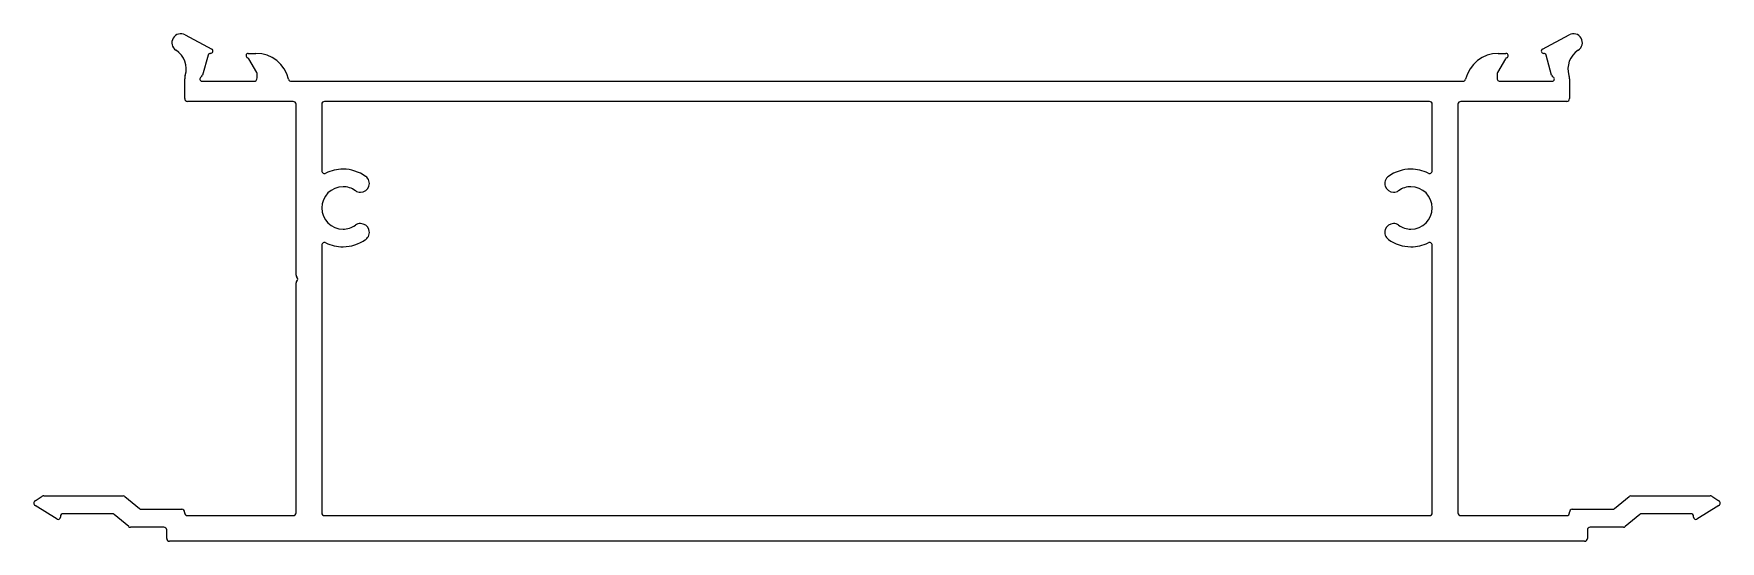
# Model space of a CAD drawing. Extents: x -72 to 79, y 6 to 51.
import ezdxf

# ---------------------------------------------------------------- set-up
doc = ezdxf.new("R2010")
doc.units = 0
doc.layers.get('0').update_dxf_attribs({"linetype": 'CONTINUOUS'})

msp = doc.modelspace()

# ---------------------------------------------------------------- linework, layer by layer
for p, q in [((-58.51, 51.22), (-56.12, 49.93)), ((62.83, 49.93), (65.22, 51.22)), ((-56.44, 49.41), (-56.94, 47.62)), ((-52.86, 49.56), (-52.17, 49.56)), ((-52.1, 47.84), (-52.82, 49.08)), ((59.52, 49.08), (58.81, 47.84)), ((58.88, 49.56), (59.57, 49.56)), ((63.65, 47.62), (63.15, 49.41)), ((-58.54, 45.51), (-58.54, 47.29)), ((-56.99, 47.06), (-52.36, 47.06)), ((-52.06, 47.36), (-52.06, 47.69)), ((-49.01, 47.06), (55.72, 47.06)), ((58.77, 47.69), (58.77, 47.36)), ((59.07, 47.06), (63.7, 47.06)), ((65.25, 47.29), (65.25, 45.51)), ((-48.84, 45.26), (-58.29, 45.26)), ((52.73, 45.26), (-46.04, 45.26)), ((65, 45.26), (55.53, 45.26)), ((-48.59, 29.73), (-48.59, 45.01)), ((-46.29, 45.01), (-46.29, 39.07)), ((52.98, 39.07), (52.98, 45.01)), ((55.28, 45.01), (55.28, 8.46)), ((-46.29, 32.39), (-46.29, 8.46)), ((52.98, 8.46), (52.98, 32.39)), ((-48.59, 8.46), (-48.59, 29.02)), ((-71.92, 9.54), (-71.27, 9.94)), ((-69.95, 7.9), (-71.92, 9.11)), ((-71.14, 9.97), (-64.05, 9.97)), ((-63.88, 9.91), (-62.59, 8.83)), ((69.28, 8.83), (70.58, 9.91)), ((70.74, 9.97), (77.83, 9.97)), ((78.61, 9.11), (76.64, 7.9)), ((77.96, 9.94), (78.61, 9.54)), ((-69.65, 8.12), (-69.65, 8.07)), ((-65.01, 8.37), (-69.4, 8.37)), ((-63.55, 7.23), (-64.85, 8.31)), ((-62.43, 8.77), (-58.8, 8.77)), ((-58.55, 8.52), (-58.55, 8.46)), ((-58.3, 8.21), (-48.84, 8.21)), ((-46.04, 8.21), (52.73, 8.21)), ((55.53, 8.21), (65, 8.21)), ((65.25, 8.46), (65.25, 8.52)), ((65.5, 8.77), (69.12, 8.77)), ((71.54, 8.31), (70.24, 7.23)), ((76.09, 8.37), (71.7, 8.37)), ((76.34, 8.07), (76.34, 8.12)), ((-60.4, 7.17), (-63.39, 7.17)), ((-60.15, 6.16), (-60.15, 6.92)), ((66.85, 6.92), (66.85, 6.16)), ((70.08, 7.17), (67.1, 7.17)), ((-47.42, 5.91), (-59.9, 5.91)), ((66.6, 5.91), (-47.97, 5.91))]:
    msp.add_line(p, q)
for centre, radius, start, end in [((-58.89, 50.52), 0.8, 61.5636, 237.1938), ((65.6, 50.52), 0.8, 302.8062, 118.4364), ((-60.4, 48.17), 2, 342.9711, 57.1938), ((-56.22, 49.76), 0.2, 265.3109, 61.5636), ((62.93, 49.76), 0.2, 118.4364, 274.6891), ((67.11, 48.17), 2, 122.8062, 197.0289), ((-56.25, 49.36), 0.2, 85.3109, 164.6426), ((-52.86, 49.36), 0.2, 90, 251.4096), ((-52.99, 48.98), 0.2, 30, 71.4096), ((-52.17, 46.56), 3, 13.3432, 89.9999), ((58.88, 46.56), 3, 90.0001, 166.6568), ((59.7, 48.98), 0.2, 108.5904, 150), ((59.57, 49.36), 0.2, 288.5904, 90), ((62.96, 49.36), 0.2, 15.3574, 94.6891), ((-57.54, 47.29), 1, 162.9711, 180), ((-56.99, 47.26), 0.2, 118.399, 270), ((-57.23, 47.7), 0.3, 298.399, 344.6426), ((-52.36, 47.36), 0.3, 270, 360), ((-52.36, 47.69), 0.3, 0, 30), ((-49.01, 47.31), 0.25, 193.3432, 270), ((55.72, 47.31), 0.25, 270, 346.6568), ((59.07, 47.69), 0.3, 150, 180), ((59.07, 47.36), 0.3, 180, 270), ((63.93, 47.7), 0.3, 195.3574, 241.601), ((63.7, 47.26), 0.2, 270, 61.601), ((64.25, 47.29), 1, 360, 17.0289), ((-58.29, 45.51), 0.25, 180, 270), ((-48.84, 45.01), 0.25, 0, 90), ((-46.04, 45.01), 0.25, 90, 180), ((52.73, 45.01), 0.25, 0, 90), ((55.53, 45.01), 0.25, 90, 180), ((65, 45.51), 0.25, 270, 0), ((-44.39, 35.73), 3.47, 90, 116.2314), ((-44.39, 35.73), 3.47, 54.4669, 90), ((51.08, 35.73), 3.47, 90, 125.5331), ((51.08, 35.73), 3.47, 63.7686, 90), ((-46.03, 39.07), 0.254, 180, 296.2314), ((-42.82, 37.92), 0.785, 270, 54.4669), ((49.52, 37.92), 0.785, 125.5331, 270), ((52.72, 39.07), 0.254, 243.7686, 0), ((-44.39, 35.73), 1.9, 90, 180), ((-44.39, 35.73), 1.9, 54.4669, 90), ((-42.82, 37.92), 0.785, 234.4669, 270), ((49.52, 37.92), 0.785, 270, 305.5331), ((51.08, 35.73), 1.9, 90, 125.5331), ((51.08, 35.73), 1.9, 0, 90), ((-44.39, 35.73), 1.9, 180, 270), ((51.08, 35.73), 1.9, 270, 360), ((-44.39, 35.73), 1.9, 270, 305.5331), ((-42.82, 33.55), 0.785, 90, 125.5331), ((-42.82, 33.55), 0.785, 305.5331, 90), ((49.52, 33.55), 0.785, 90, 234.4669), ((49.52, 33.55), 0.785, 54.4669, 90), ((51.08, 35.73), 1.9, 234.4669, 270), ((-46.03, 32.39), 0.254, 63.7686, 180), ((-44.39, 35.73), 3.47, 243.7686, 270), ((-44.39, 35.73), 3.47, 270, 305.5331), ((51.08, 35.73), 3.47, 234.4669, 270), ((51.08, 35.73), 3.47, 270, 296.2314), ((52.72, 32.39), 0.254, 0, 116.2314), ((-48.34, 29.73), 0.25, 180, 225), ((-48.34, 29.02), 0.25, 135, 180), ((-48.69, 29.37), 0.25, 315, 45), ((-71.79, 9.32), 0.25, 121.5548, 238.4452), ((-71.14, 9.72), 0.25, 90, 121.5548), ((-64.05, 9.72), 0.25, 50, 90), ((70.74, 9.72), 0.25, 90, 130), ((77.83, 9.72), 0.25, 58.4452, 90), ((78.48, 9.32), 0.25, 301.5548, 58.4452), ((-69.85, 8.07), 0.2, 238.4452, 0.0001), ((-69.4, 8.12), 0.25, 90, 180), ((-65.01, 8.12), 0.25, 50, 90), ((-62.43, 9.02), 0.25, 230, 270), ((-58.8, 8.52), 0.25, 360, 90), ((-58.3, 8.46), 0.25, 180, 270), ((-48.84, 8.46), 0.25, 270, 0), ((-46.04, 8.46), 0.25, 180, 270), ((52.73, 8.46), 0.25, 270, 0), ((55.53, 8.46), 0.25, 180, 270), ((65, 8.46), 0.25, 270, 0), ((65.5, 8.52), 0.25, 90, 180), ((69.12, 9.02), 0.25, 270, 310), ((71.7, 8.12), 0.25, 90, 130), ((76.09, 8.12), 0.25, 360, 90), ((76.54, 8.07), 0.2, 179.9999, 301.5548), ((-63.39, 7.42), 0.25, 230, 270), ((-60.4, 6.92), 0.25, 360, 90), ((-59.9, 6.16), 0.25, 180, 270), ((66.6, 6.16), 0.25, 270, 0), ((67.1, 6.92), 0.25, 90, 180), ((70.08, 7.42), 0.25, 270, 310)]:
    msp.add_arc(centre, radius, start, end)

doc.saveas('drawing.dxf')
